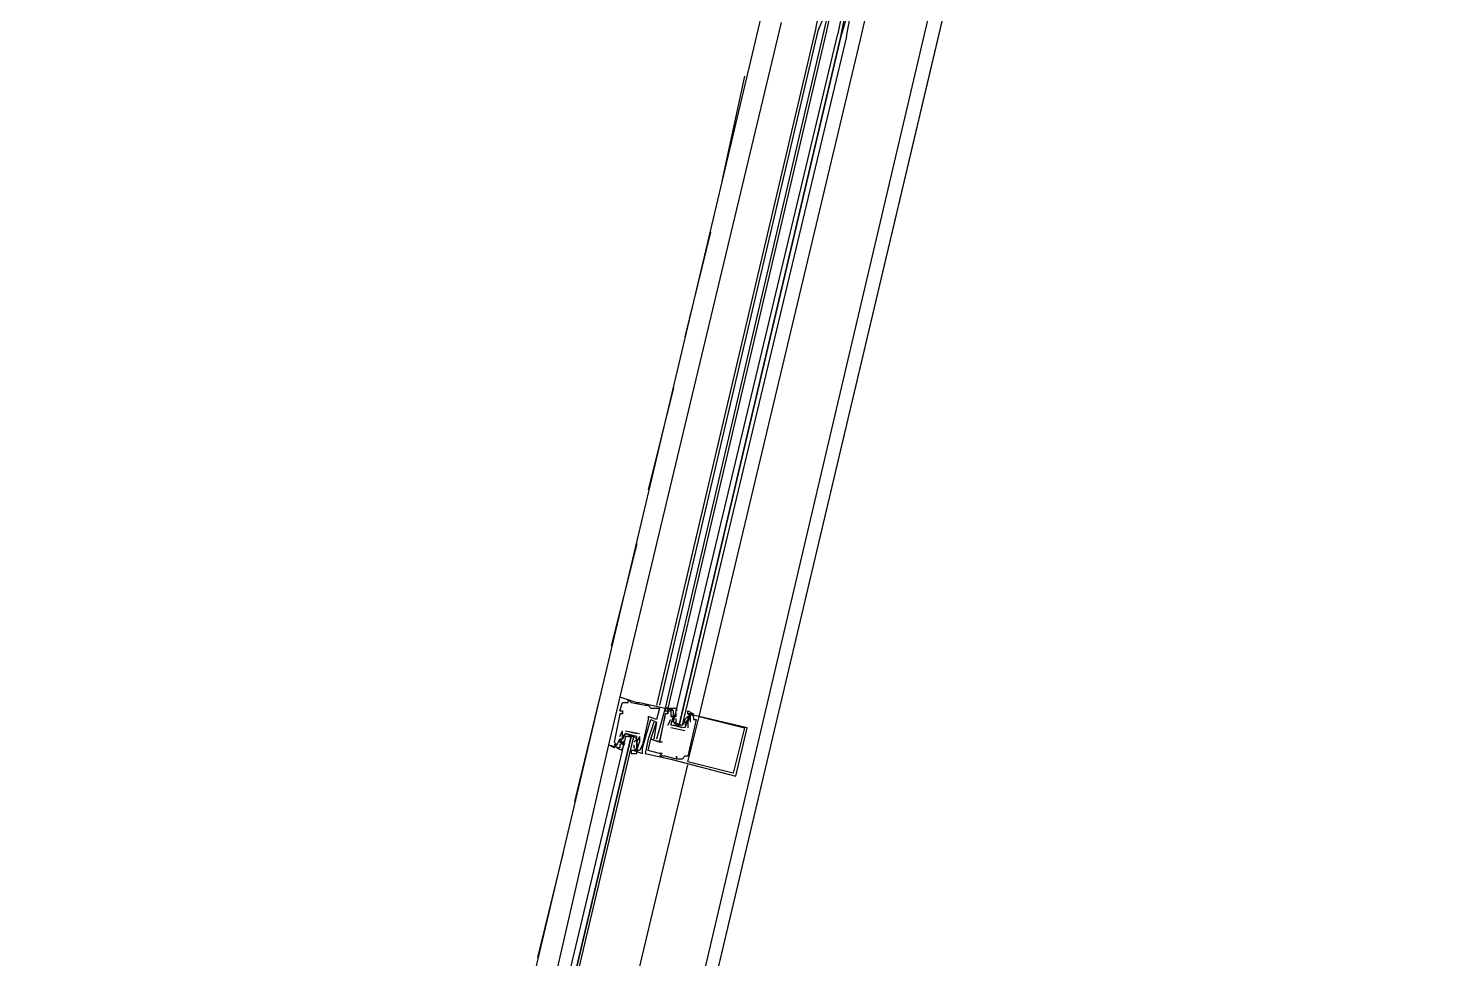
# Model space of a CAD drawing. Header units: feet. Extents: x -84 to 198, y -22 to 181.
# Drawn here: x 121.62 to 128.23, y 114.7 to 119.08 of the extents above; entities that cross this region are included whole.
import ezdxf

# ---------------------------------------------------------------- set-up
doc = ezdxf.new("R2010")
doc.units = ezdxf.units.FT
doc.layers.add('A-LINEA', color=7, linetype='CONTINUOUS')

msp = doc.modelspace()

# ---------------------------------------------------------------- linework, layer by layer
at = {"layer": 'A-LINEA'}
for p, q in [((128.0267, 128.0444), (124.1867, 111.8044)), ((123.4533, 112.3244), (125.16, 119.5378)), ((125.5333, 119.0311), (125.6267, 119.4311)), ((124.2133, 112.1511), (125.9067, 119.3644)), ((125.4, 119.2444), (125.36, 119.0711)), ((125.16, 119.1111), (124.4, 115.9378)), ((125.3333, 119.1378), (125.32, 119.0711)), ((125.36, 119.1378), (125.3333, 119.0711)), ((125.32, 119.0711), (124.5733, 115.8978)), ((125.3333, 119.0711), (124.5867, 115.8978)), ((125.36, 119.0711), (124.6133, 115.8844)), ((125.3733, 119.0711), (124.6267, 115.8844)), ((124.7733, 115.8444), (125.5333, 119.0311)), ((124.9867, 118.8578), (124.88, 118.3644)), ((124.8267, 118.1244), (124.7067, 117.6311)), ((124.6533, 117.3911), (124.5333, 116.9111)), ((124.48, 116.6578), (124.36, 116.1778)), ((124.3067, 115.9378), (124.1867, 115.4444)), ((124.4, 115.9378), (124.4, 115.9378)), ((124.4, 115.8711), (124.4, 115.8711)), ((124.4133, 115.9111), (124.4133, 115.9111)), ((124.4133, 115.8711), (124.4133, 115.8711)), ((124.4267, 115.9111), (124.4267, 115.9111)), ((124.44, 115.9244), (124.44, 115.9244)), ((124.44, 115.9111), (124.44, 115.9111)), ((124.4533, 115.9111), (124.4533, 115.9111)), ((124.48, 115.9111), (124.48, 115.9111)), ((124.4933, 115.9111), (124.4933, 115.9111)), ((124.52, 115.8978), (124.52, 115.8978)), ((124.5333, 115.8978), (124.5333, 115.8978)), ((124.5467, 115.8844), (124.5467, 115.8844)), ((124.5867, 115.8844), (124.5867, 115.8844)), ((124.6267, 115.8844), (124.6133, 115.8844)), ((124.6133, 115.8844), (124.6133, 115.8844)), ((124.6133, 115.8844), (124.6133, 115.8844)), ((124.6267, 115.8844), (124.6133, 115.8844)), ((124.6267, 115.8844), (124.6133, 115.8844)), ((124.6133, 115.8711), (124.6133, 115.8711)), ((124.6267, 115.8844), (124.6267, 115.8844)), ((124.6267, 115.8711), (124.6267, 115.8711)), ((124.6267, 115.8711), (124.6267, 115.8711)), ((124.6267, 115.8711), (124.6267, 115.8711)), ((124.64, 115.8711), (124.64, 115.8711)), ((124.6533, 115.8711), (124.6533, 115.8711)), ((124.6665, 115.848), (124.6655, 115.8599)), ((124.6659, 115.8427), (124.6656, 115.861)), ((124.4, 115.8578), (124.4, 115.8578)), ((124.4133, 115.8578), (124.4133, 115.8578)), ((124.5333, 115.8444), (124.5333, 115.8444)), ((124.5333, 115.8311), (124.5333, 115.8311)), ((124.5467, 115.8311), (124.5467, 115.8311)), ((124.56, 115.8178), (124.56, 115.8178)), ((124.5733, 115.8311), (124.5733, 115.8311)), ((124.5733, 115.8178), (124.5733, 115.8178)), ((124.5733, 115.8178), (124.5733, 115.8178)), ((124.6133, 115.8578), (124.6133, 115.8578)), ((124.6133, 115.8578), (124.6133, 115.8578)), ((124.6133, 115.8444), (124.6133, 115.8444)), ((124.6267, 115.8578), (124.6267, 115.8578)), ((124.6267, 115.8578), (124.6267, 115.8578)), ((124.6267, 115.8044), (124.64, 115.8311)), ((124.6267, 115.8044), (124.6267, 115.8044)), ((124.64, 115.8444), (124.64, 115.8444)), ((124.64, 115.8444), (124.64, 115.8444)), ((124.64, 115.8311), (124.64, 115.8311)), ((124.64, 115.8044), (124.64, 115.8044)), ((124.64, 115.8044), (124.64, 115.8044)), ((124.6533, 115.8578), (124.6533, 115.8578)), ((124.6667, 115.8578), (124.6533, 115.8444)), ((124.6533, 115.8444), (124.6533, 115.8444)), ((124.6533, 115.8444), (124.6533, 115.8444)), ((124.6533, 115.8311), (124.6533, 115.8311)), ((124.6933, 115.7911), (124.6533, 115.8044)), ((124.6658, 115.8156), (124.6652, 115.8359)), ((124.6665, 115.8213), (124.6655, 115.8332)), ((124.6667, 115.8444), (124.6667, 115.8444)), ((124.6667, 115.8044), (124.68, 115.8044)), ((124.6933, 115.8044), (124.6933, 115.8044)), ((124.7067, 115.8311), (124.72, 115.8444)), ((124.7067, 115.8311), (124.7067, 115.8311)), ((124.7067, 115.8178), (124.7067, 115.8178)), ((124.718, 115.8283), (124.7084, 115.8103)), ((124.7151, 115.82), (124.7089, 115.8098)), ((124.72, 115.8578), (124.72, 115.8578)), ((124.72, 115.8444), (124.72, 115.8444)), ((124.72, 115.8311), (124.72, 115.8178)), ((124.72, 115.8311), (124.72, 115.8311)), ((124.72, 115.8311), (124.72, 115.8311)), ((124.72, 115.8178), (124.72, 115.8178)), ((124.72, 115.8178), (124.72, 115.8178)), ((124.72, 115.8178), (124.72, 115.8178)), ((124.7303, 115.8403), (124.7218, 115.8241)), ((124.7285, 115.8467), (124.7223, 115.8365)), ((124.7333, 115.8578), (124.7333, 115.8578)), ((124.7333, 115.8178), (124.7333, 115.8178)), ((124.7467, 115.8444), (124.7467, 115.8444)), ((124.7467, 115.8311), (124.7467, 115.8311)), ((124.76, 115.8311), (124.76, 115.8311)), ((124.7733, 115.8444), (124.7733, 115.8444)), ((124.4, 115.7511), (124.4133, 115.7778)), ((124.4, 115.7511), (124.4, 115.7511)), ((124.4, 115.7378), (124.4, 115.7378)), ((124.4, 115.7378), (124.4, 115.7378)), ((124.4133, 115.7778), (124.4133, 115.7778)), ((124.4133, 115.7778), (124.4133, 115.7778)), ((124.4133, 115.7378), (124.4133, 115.7378)), ((124.4153, 115.714), (124.425, 115.7319)), ((124.4182, 115.7222), (124.4244, 115.7324)), ((124.4267, 115.7778), (124.48, 115.7644)), ((124.4267, 115.7778), (124.4267, 115.7778)), ((124.4267, 115.7778), (124.4267, 115.7778)), ((124.4267, 115.7378), (124.4267, 115.7378)), ((124.44, 115.7511), (124.4533, 115.7511)), ((124.4667, 115.7511), (124.4667, 115.7511)), ((124.4667, 115.7378), (124.4667, 115.7378)), ((124.48, 115.7644), (124.48, 115.7644)), ((124.48, 115.7511), (124.48, 115.7511)), ((124.48, 115.7511), (124.48, 115.7511)), ((124.4933, 115.7644), (124.4933, 115.7644)), ((124.4933, 115.7511), (124.4933, 115.7244)), ((124.4933, 115.7511), (124.4933, 115.7511)), ((124.4933, 115.7511), (124.4933, 115.7511)), ((124.5333, 115.7378), (124.5333, 115.7378)), ((124.5467, 115.7378), (124.5467, 115.7378)), ((124.5467, 115.7378), (124.5467, 115.7378)), ((124.56, 115.7378), (124.56, 115.7378)), ((124.5733, 115.7378), (124.5733, 115.7378)), ((124.7067, 115.7778), (124.64, 115.7911)), ((124.64, 115.7911), (124.64, 115.7911)), ((124.7067, 115.7911), (124.7067, 115.7911)), ((124.7067, 115.7911), (124.7067, 115.7911)), ((124.7067, 115.7778), (124.7067, 115.7778)), ((124.72, 115.7911), (124.72, 115.7911)), ((124.9867, 115.7911), (124.9867, 115.7911)), ((125, 115.7911), (125, 115.7911)), ((124.3467, 115.7111), (124.3467, 115.7111)), ((124.3733, 115.7244), (124.3733, 115.7244)), ((124.3733, 115.7111), (124.3733, 115.7111)), ((124.3867, 115.7111), (124.3867, 115.7111)), ((124.3867, 115.7111), (124.3867, 115.7111)), ((124.4, 115.7244), (124.4, 115.7244)), ((124.4, 115.7244), (124.4, 115.7244)), ((124.4, 115.6978), (124.4, 115.6978)), ((124.4133, 115.7244), (124.4133, 115.7244)), ((124.4133, 115.7244), (124.4133, 115.7244)), ((124.4133, 115.7111), (124.4133, 115.7244)), ((124.4133, 115.7111), (124.4133, 115.7111)), ((124.4164, 115.7019), (124.4248, 115.7181)), ((124.4182, 115.7089), (124.4244, 115.7191)), ((124.4667, 115.7111), (124.4667, 115.6978)), ((124.4667, 115.7111), (124.4667, 115.7111)), ((124.4667, 115.6978), (124.4667, 115.6978)), ((124.4667, 115.6844), (124.4667, 115.6844)), ((124.4668, 115.7076), (124.4678, 115.6957)), ((124.48, 115.7244), (124.48, 115.7244)), ((124.48, 115.7244), (124.48, 115.7244)), ((124.48, 115.7111), (124.48, 115.7111)), ((124.48, 115.6844), (124.48, 115.6844)), ((124.4801, 115.7209), (124.4812, 115.709)), ((124.4808, 115.6995), (124.4811, 115.6812)), ((124.4809, 115.7267), (124.4814, 115.7063)), ((124.4933, 115.7244), (124.4933, 115.7244)), ((124.4933, 115.6844), (124.4933, 115.6844)), ((124.5067, 115.7111), (124.5067, 115.7111)), ((124.5067, 115.7111), (124.5067, 115.7111)), ((124.5067, 115.6978), (124.5067, 115.6978)), ((124.5067, 115.6844), (124.5067, 115.6844)), ((124.5067, 115.6711), (124.5067, 115.6711)), ((124.52, 115.6711), (124.52, 115.6711)), ((124.5333, 115.6844), (124.5333, 115.6844)), ((124.5867, 115.7244), (124.5867, 115.7244)), ((124.5867, 115.7244), (124.5867, 115.7244)), ((124.5867, 115.6711), (124.5867, 115.6711)), ((124.6, 115.7244), (124.6, 115.7244)), ((124.6, 115.6711), (124.6, 115.6711)), ((124.5867, 115.6578), (124.5867, 115.6578)), ((124.6133, 115.6578), (124.6133, 115.6578)), ((124.64, 115.6444), (124.64, 115.6444)), ((124.6667, 115.6578), (124.6667, 115.6578)), ((124.6667, 115.6444), (124.6667, 115.6444)), ((124.6667, 115.6444), (124.6667, 115.6444)), ((124.6933, 115.6444), (124.6933, 115.6444)), ((124.7067, 115.6578), (124.7067, 115.6578)), ((124.72, 115.6578), (124.72, 115.6578)), ((124.72, 115.6311), (124.72, 115.6311)), ((124.9333, 115.5778), (124.9333, 115.5778)), ((124.9467, 115.5644), (124.9467, 115.5644)), ((124.1333, 115.2044), (124.0133, 114.7111))]:
    msp.add_line(p, q, dxfattribs=at)
for points in [[(103.1067, 159.3911), (103.0667, 159.2178), (102.5733, 157.1111), (102.8667, 156.9378), (100.9867, 148.9911), (103.5867, 148.3778), (103.4267, 147.7244), (111.4267, 145.8444), (113.8133, 145.2711), (117.8667, 144.3111), (114.9067, 131.8311), (119.4533, 130.7511), (119.2933, 130.0978), (122, 129.4578), (128.0267, 128.0444), (124.1867, 111.8044), (124.44, 111.7378), (125.7867, 111.4178), (129.48, 110.5511), (135.96, 109.0178), (135.88, 108.6844), (141.96, 107.2578)], [(103.1067, 159.3911), (103.0667, 159.2178), (102.5733, 157.1111), (102.8667, 156.9378), (100.9867, 148.9911), (103.5867, 148.3778), (103.4267, 147.7244), (111.4267, 145.8444), (113.8133, 145.2711), (117.8667, 144.3111), (114.9067, 131.8311), (119.4533, 130.7511), (119.2933, 130.0978), (122, 129.4578), (128.0267, 128.0444), (124.1867, 111.8044), (124.44, 111.7378), (125.7867, 111.4178), (129.48, 110.5511), (135.96, 109.0178), (135.88, 108.6844), (141.96, 107.2578)], [(125.4667, 119.0444), (125.4933, 119.1778), (125.48, 119.1778), (125.44, 119.0444), (125.4667, 119.1778), (125.4667, 119.1911), (125.4533, 119.1911), (125.4267, 119.0578)], [(125.4, 119.1378), (125.4, 119.1378), (125.3867, 119.1378), (125.3733, 119.0711)], [(125.4667, 119.0444), (124.6933, 115.8044), (124.68, 115.8044), (125.44, 119.0444), (124.68, 115.8044), (124.6667, 115.8044), (124.6533, 115.8178), (125.4267, 119.0578)], [(124.4, 115.9378), (124.3467, 115.7111), (124.4, 115.6978)], [(124.4, 115.9378), (124.48, 115.9111), (124.4933, 115.9111), (124.6133, 115.8844), (124.5733, 115.7378), (124.5733, 115.7378)], [(124.4, 115.8711), (124.4133, 115.8711), (124.4133, 115.8578), (124.4, 115.8578), (124.3733, 115.7244), (124.3867, 115.7111), (124.3733, 115.7111), (124.3867, 115.7111), (124.4, 115.7378), (124.4, 115.7378)], [(124.4, 115.8711), (124.4133, 115.9111), (124.4267, 115.9111), (124.44, 115.9111), (124.44, 115.9244), (124.4533, 115.9111), (124.52, 115.8978), (124.5333, 115.8978), (124.5467, 115.8844), (124.5867, 115.8844), (124.5733, 115.8311), (124.5333, 115.8444), (124.5333, 115.8311), (124.5067, 115.7111), (124.5067, 115.7111), (124.4933, 115.6844), (124.48, 115.6844), (124.4933, 115.7244)], [(124.6533, 115.8711), (124.6133, 115.8844), (124.6133, 115.8711), (124.6267, 115.8711), (124.6267, 115.8844), (124.6267, 115.8711), (124.6267, 115.8578), (124.6133, 115.8578), (124.5867, 115.7244), (124.5467, 115.7378), (124.5733, 115.8178)], [(124.6267, 115.8844), (124.64, 115.8844), (124.64, 115.8844)], [(124.6267, 115.8844), (124.64, 115.8844), (124.64, 115.8844)], [(124.6267, 115.8844), (124.64, 115.8844), (124.64, 115.8844)], [(124.6267, 115.8578), (124.6267, 115.8711), (124.64, 115.8711), (124.64, 115.8444), (124.64, 115.8444)], [(124.6533, 115.8178), (124.6533, 115.8311), (124.6533, 115.8444), (124.6533, 115.8578), (124.6533, 115.8711), (124.64, 115.8844), (124.6667, 115.8844), (124.6667, 115.8711)], [(124.72, 115.8578), (124.72, 115.8711), (124.7467, 115.8578), (124.7333, 115.8578), (124.72, 115.8578), (124.7333, 115.8444), (124.72, 115.8444), (124.72, 115.8311), (124.72, 115.8178), (124.7067, 115.8044)], [(124.4667, 115.6844), (124.5067, 115.6711), (124.5067, 115.6844), (124.5067, 115.7111), (124.5067, 115.6978), (124.5467, 115.8311), (124.5733, 115.8178), (124.56, 115.7378)], [(124.56, 115.8178), (124.5333, 115.7378), (124.52, 115.6711), (124.64, 115.6444), (124.9467, 115.5644), (125, 115.7911), (124.72, 115.8578)], [(124.7333, 115.8178), (124.7333, 115.8578), (124.7467, 115.8444), (124.7467, 115.8311), (124.76, 115.8311), (124.72, 115.6578), (124.7067, 115.6578), (124.6933, 115.6444), (124.6667, 115.6444), (124.6667, 115.6578), (124.6667, 115.6444), (124.6133, 115.6578), (124.5867, 115.6578), (124.6, 115.6711), (124.5867, 115.6711), (124.5333, 115.6844), (124.5467, 115.7378), (124.6, 115.7244), (124.5867, 115.7244), (124.6133, 115.8444)], [(124.72, 115.8178), (124.72, 115.8311), (124.7067, 115.7911), (124.64, 115.8044), (124.6533, 115.8444), (124.64, 115.8444), (124.6533, 115.8444), (124.6533, 115.8578), (124.6533, 115.8578)], [(124.6533, 115.8444), (124.6533, 115.8311), (124.6533, 115.8178), (124.6933, 115.8044), (124.7067, 115.8178), (124.7067, 115.8311)], [(124.9867, 115.7911), (124.9333, 115.5778), (124.72, 115.6311), (124.7733, 115.8444), (124.9867, 115.7911)], [(124.72, 115.8178), (124.72, 115.8178), (124.72, 115.7911)], [(124.0667, 114.0578), (124.4667, 115.7511), (124.4533, 115.7511), (124.0533, 114.0578), (124.4533, 115.7511), (124.44, 115.7511), (124.4267, 115.7511), (124.0267, 114.0711)], [(124.48, 115.7511), (124.4267, 115.7644), (124.4133, 115.7378), (124.4, 115.7378), (124.4133, 115.7244), (124.4, 115.7111), (124.4, 115.6978), (124.3867, 115.6978), (124.4133, 115.6844), (124.4133, 115.6978)], [(124.4, 115.7244), (124.4, 115.7378), (124.4133, 115.7378), (124.4133, 115.7778)], [(124.4133, 115.7378), (124.4133, 115.7511), (124.4267, 115.7644), (124.4667, 115.7511), (124.48, 115.7378), (124.4667, 115.7244)], [(124.4267, 115.7778), (124.4267, 115.7778), (124.4933, 115.7644)], [(124.4667, 115.6844), (124.4533, 115.6844), (124.4533, 115.6711), (124.48, 115.6711), (124.48, 115.6844), (124.4667, 115.6844), (124.48, 115.6978), (124.48, 115.7111), (124.48, 115.7244), (124.48, 115.7511)], [(124.4933, 115.7511), (124.48, 115.7244), (124.48, 115.7111)], [(124.3867, 115.7111), (124.3733, 115.6978), (124.3467, 115.7111), (123.9733, 114.0844)], [(124.3867, 115.7111), (124.3733, 115.6978), (124.3467, 115.7111)], [(124.3867, 115.7111), (124.3733, 115.6978), (124.3467, 115.7111)], [(124.4133, 115.7244), (124.4, 115.7244), (124.4133, 115.7244)], [(123.92, 112.2178), (124.3333, 113.9911), (124.72, 115.6178)]]:
    msp.add_lwpolyline(points, dxfattribs=at)

doc.saveas('drawing.dxf')
